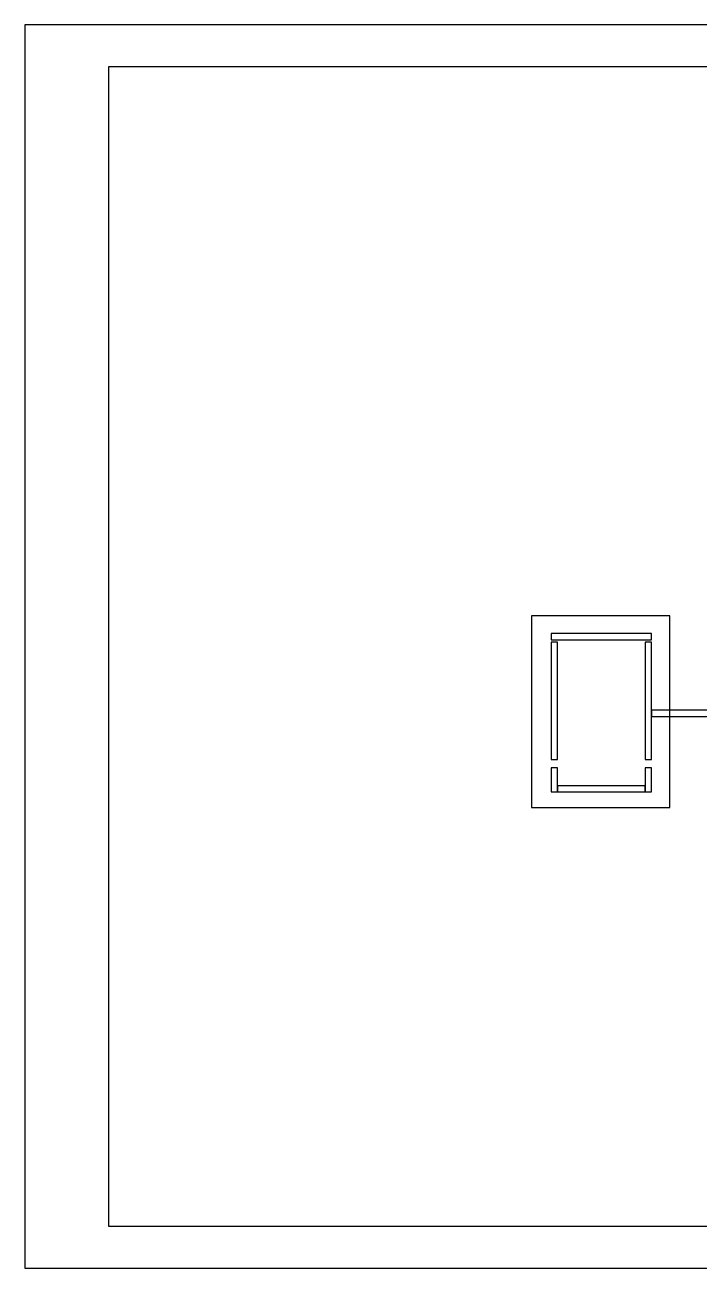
# Model space of a CAD drawing. Extents: x -23.2 to 18.8, y -18.4 to 11.3.
# Drawn here: x -23.21 to -7.1, y -18.37 to 11.33 of the extents above; entities that cross this region are included whole.
import ezdxf

# ---------------------------------------------------------------- set-up
doc = ezdxf.new("R2010")
doc.units = 0
for name, color, linetype in [('CORTE_HOJA', 7, 'Continuous'), ('CUBIERTAS', 5, 'Continuous'), ('MARGEN_PLANO', 7, 'Continuous'), ('VIGAS', 5, 'Continuous')]:
    doc.layers.add(name, color=color, linetype=linetype)

msp = doc.modelspace()

# ---------------------------------------------------------------- linework, layer by layer
at = {"layer": 'CORTE_HOJA'}
for p, q in [((18.793, 11.328), (-23.207, 11.328)), ((-23.207, 11.328), (-23.207, -18.372)), ((-23.207, -18.372), (18.793, -18.372))]:
    msp.add_line(p, q, dxfattribs=at)
at = {"layer": 'CUBIERTAS'}
for p, q in [((-7.802, -2.786, 3.652), (-11.102, -2.786, 3.652)), ((-11.102, -2.786, 3.652), (-11.102, -7.366, 3.652)), ((-7.802, -7.366, 3.652), (-7.802, -2.786, 3.652)), ((-11.102, -7.366, 3.652), (-7.802, -7.366, 3.652))]:
    msp.add_line(p, q, dxfattribs=at)
at = {"layer": 'MARGEN_PLANO'}
for p, q in [((17.793, 10.328), (-21.207, 10.328)), ((-21.207, 10.328), (-21.207, -17.372)), ((-21.207, -17.372), (17.793, -17.372))]:
    msp.add_line(p, q, dxfattribs=at)
at = {"layer": 'VIGAS'}
for p, q in [((-8.238, -3.211), (-10.633, -3.211)), ((-10.633, -3.211), (-10.633, -3.361)), ((-8.238, -3.361), (-8.238, -3.211)), ((-10.633, -3.361), (-8.238, -3.361)), ((-10.633, -3.416), (-10.633, -6.221)), ((-10.483, -3.416), (-10.633, -3.416)), ((-10.483, -6.221), (-10.483, -3.416)), ((-8.238, -3.416), (-8.388, -3.416)), ((-8.388, -3.416), (-8.388, -6.221)), ((-8.238, -6.221), (-8.238, -3.416)), ((-5.568, -5.041), (-8.238, -5.041)), ((-8.238, -5.041), (-8.238, -5.191)), ((-8.238, -5.191), (-5.568, -5.191)), ((-10.633, -6.221), (-10.483, -6.221)), ((-8.388, -6.221), (-8.238, -6.221)), ((-10.633, -6.421), (-10.633, -6.998)), ((-10.483, -6.421), (-10.633, -6.421)), ((-10.483, -6.998), (-10.483, -6.421)), ((-8.388, -6.423), (-8.388, -6.998)), ((-8.238, -6.423), (-8.388, -6.423)), ((-8.238, -6.998), (-8.238, -6.423)), ((-10.633, -6.998), (-10.483, -6.998)), ((-8.388, -6.848), (-10.483, -6.848)), ((-10.483, -6.848), (-10.483, -6.998)), ((-10.483, -6.998), (-8.388, -6.998)), ((-8.388, -6.998), (-8.388, -6.848)), ((-8.388, -6.998), (-8.238, -6.998))]:
    msp.add_line(p, q, dxfattribs=at)

doc.saveas('drawing.dxf')
